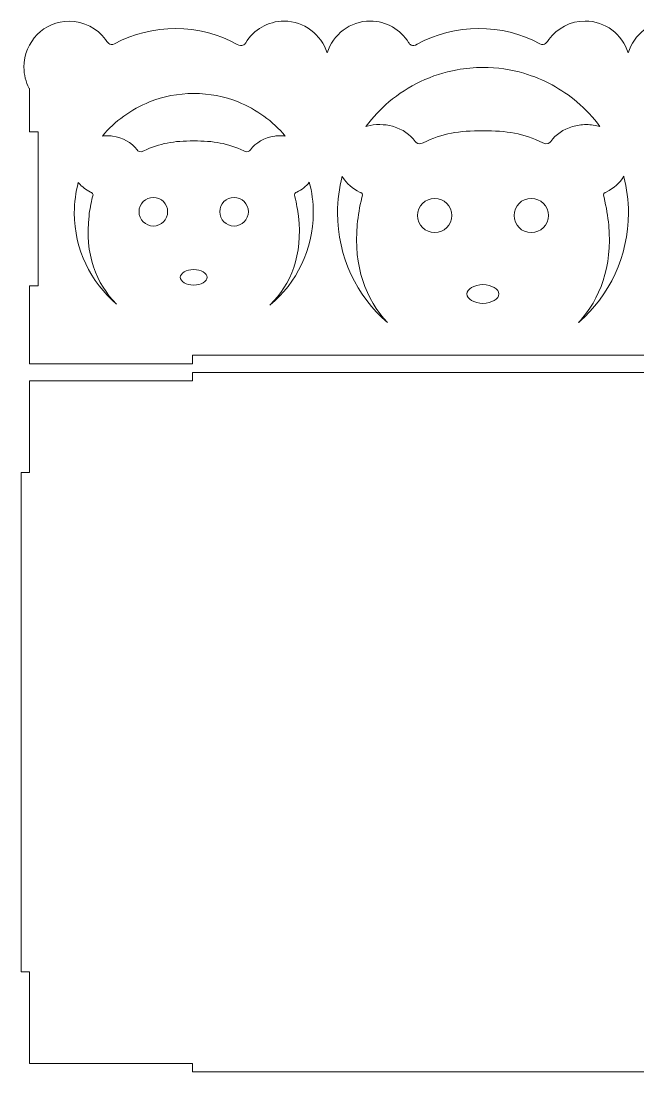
# Model space of a CAD drawing. Header units: millimetres. Extents: x -1476 to 1476, y -775 to 775.
# Drawn here: x -411.7 to -195.7, y 85.1 to 453.1 of the extents above; entities that cross this region are included whole.
import ezdxf

# ---------------------------------------------------------------- set-up
doc = ezdxf.new("R2010")
doc.units = ezdxf.units.MM
doc.header["$MEASUREMENT"] = 0
doc.layers.add('Camada 1', color=7, linetype='Continuous')

msp = doc.modelspace()

# ---------------------------------------------------------------- linework, layer by layer
at = {"layer": 'Camada 1', "color": 250, "lineweight": 20}
for points, knots in [([(-351.7474, 336.0523), (-351.7474, 336.0523), (-151.75, 336.0523), (-151.75, 336.0523), (-151.75, 336.0523), (-151.75, 336.0523), (-151.75, 333.0523), (-151.75, 333.0523), (-151.75, 333.0523), (-151.75, 333.0523), (-97.7486, 333.0498), (-97.7486, 333.0498), (-97.7486, 333.0498), (-97.7486, 333.0498), (-94.7486, 333.0523), (-94.7486, 333.0523), (-94.7486, 333.0523), (-94.7486, 333.0523), (-94.7486, 343.1867), (-94.7486, 343.1867), (-94.7486, 343.1867), (-94.7486, 343.1867), (-94.7486, 360.3264), (-94.7486, 360.3264), (-94.7486, 360.3264), (-94.7486, 360.3264), (-97.7486, 360.3264), (-97.7486, 360.3264), (-97.7486, 360.3264), (-97.7486, 360.3264), (-97.7486, 414.3264), (-97.7486, 414.3264), (-97.7486, 414.3264), (-97.7486, 414.3264), (-94.7486, 414.3264), (-94.7486, 414.3264), (-94.7486, 414.3264), (-94.7486, 414.3264), (-94.7486, 429.5059), (-94.7486, 429.5059), (-94.7486, 429.5059), (-94.7486, 429.5059), (-94.6927, 429.5059), (-94.6927, 429.5059), (-94.6927, 429.5059), (-94.6927, 429.5059), (-94.7486, 429.5075), (-94.7486, 429.5075), (-94.7486, 429.5075), (-94.7486, 429.5075), (-94.7486, 429.5689), (-94.7486, 429.5689), (-94.7486, 429.5689), (-94.188, 430.5579), (-93.0014, 434.3075), (-92.983, 436.9728), (-92.983, 436.9728), (-92.983, 445.8729), (-100.0764, 453.0863), (-108.8248, 453.0863), (-108.8248, 453.0863), (-114.4915, 453.0863), (-119.4596, 450.0612), (-122.2607, 445.51), (-122.2607, 445.51), (-122.6016, 444.9556), (-123.4688, 443.8921), (-125.2787, 444.9371), (-125.2787, 444.9371), (-138.2408, 452.3209), (-155.1795, 452.2412), (-168.2369, 445.1132), (-168.2369, 445.1132), (-169.8776, 444.2825), (-170.8372, 445.8663), (-171.387, 446.6107), (-171.387, 446.6107), (-174.2732, 450.5415), (-178.8812, 453.0863), (-184.0781, 453.0863), (-184.0781, 453.0863), (-191.1169, 453.0863), (-197.0814, 448.4159), (-199.1441, 441.9553), (-199.1441, 441.9553), (-201.2067, 448.4159), (-207.1712, 453.0863), (-214.2102, 453.0863), (-214.2102, 453.0863), (-219.4069, 453.0863), (-224.0149, 450.5415), (-226.9012, 446.6107), (-226.9012, 446.6107), (-227.451, 445.8663), (-228.4106, 444.2825), (-230.0511, 445.1132), (-230.0511, 445.1132), (-243.1087, 452.2411), (-260.0473, 452.321), (-273.0095, 444.9371), (-273.0095, 444.9371), (-274.8194, 443.8921), (-275.6866, 444.9556), (-276.0275, 445.51), (-276.0275, 445.51), (-278.8285, 450.0612), (-283.7966, 453.0863), (-289.4634, 453.0863), (-289.4634, 453.0863), (-296.5239, 453.0863), (-302.5054, 448.3873), (-304.5511, 441.8958), (-304.5511, 441.8958), (-306.6069, 448.3698), (-312.5798, 453.0523), (-319.6279, 453.0523), (-319.6279, 453.0523), (-325.2946, 453.0523), (-330.2627, 450.0271), (-333.0637, 445.476), (-333.0637, 445.476), (-333.4046, 444.9215), (-334.2719, 443.858), (-336.0817, 444.9031), (-336.0817, 444.9031), (-349.0439, 452.2869), (-365.9826, 452.2072), (-379.0401, 445.0791), (-379.0401, 445.0791), (-380.6806, 444.2485), (-381.6403, 445.8323), (-382.1901, 446.5766), (-382.1901, 446.5766), (-385.0762, 450.5074), (-389.6843, 453.0523), (-394.8811, 453.0523), (-394.8811, 453.0523), (-403.6296, 453.0523), (-410.72, 445.8387), (-410.72, 436.9388), (-410.72, 436.9388), (-410.72, 434.2601), (-410.0773, 431.7355), (-408.9391, 429.5114), (-408.9391, 429.5114), (-408.9391, 429.5114), (-408.8889, 429.5114), (-408.8889, 429.5114), (-408.8889, 429.5114), (-408.8889, 429.5114), (-408.7486, 429.5114), (-408.7486, 429.5114), (-408.7486, 429.5114), (-408.7486, 429.5114), (-408.7486, 414.3264), (-408.7486, 414.3264), (-408.7486, 414.3264), (-408.7486, 414.3264), (-405.7486, 414.3264), (-405.7486, 414.3264), (-405.7486, 414.3264), (-405.7486, 414.3264), (-405.7486, 360.3264), (-405.7486, 360.3264), (-405.7486, 360.3264), (-405.7486, 360.3264), (-408.7486, 360.3264), (-408.7486, 360.3264), (-408.7486, 360.3264), (-408.7486, 360.3264), (-408.7486, 343.1867), (-408.7486, 343.1867), (-408.7486, 343.1867), (-408.7486, 343.1867), (-408.7486, 333.0523), (-408.7486, 333.0523), (-408.7486, 333.0523), (-408.7486, 333.0523), (-405.7486, 333.0498), (-405.7486, 333.0498), (-405.7486, 333.0498), (-405.7486, 333.0498), (-351.7474, 333.0523), (-351.7474, 333.0523), (-351.7474, 333.0523), (-351.7474, 333.0523), (-351.7474, 336.0523), (-351.7474, 336.0523)], [0, 0, 0, 0, 0.02083333, 0.02083333, 0.02083333, 0.02083333, 0.04166667, 0.04166667, 0.04166667, 0.04166667, 0.0625, 0.0625, 0.0625, 0.0625, 0.08333333, 0.08333333, 0.08333333, 0.08333333, 0.10416667, 0.10416667, 0.10416667, 0.10416667, 0.125, 0.125, 0.125, 0.125, 0.14583333, 0.14583333, 0.14583333, 0.14583333, 0.16666667, 0.16666667, 0.16666667, 0.16666667, 0.1875, 0.1875, 0.1875, 0.1875, 0.20833333, 0.20833333, 0.20833333, 0.20833333, 0.22916667, 0.22916667, 0.22916667, 0.22916667, 0.25, 0.25, 0.25, 0.25, 0.27083333, 0.27083333, 0.27083333, 0.27083333, 0.29166667, 0.29166667, 0.29166667, 0.29166667, 0.3125, 0.3125, 0.3125, 0.3125, 0.33333333, 0.33333333, 0.33333333, 0.33333333, 0.35416667, 0.35416667, 0.35416667, 0.35416667, 0.375, 0.375, 0.375, 0.375, 0.39583333, 0.39583333, 0.39583333, 0.39583333, 0.41666667, 0.41666667, 0.41666667, 0.41666667, 0.4375, 0.4375, 0.4375, 0.4375, 0.45833333, 0.45833333, 0.45833333, 0.45833333, 0.47916667, 0.47916667, 0.47916667, 0.47916667, 0.5, 0.5, 0.5, 0.5, 0.52083333, 0.52083333, 0.52083333, 0.52083333, 0.54166667, 0.54166667, 0.54166667, 0.54166667, 0.5625, 0.5625, 0.5625, 0.5625, 0.58333333, 0.58333333, 0.58333333, 0.58333333, 0.60416667, 0.60416667, 0.60416667, 0.60416667, 0.625, 0.625, 0.625, 0.625, 0.64583333, 0.64583333, 0.64583333, 0.64583333, 0.66666667, 0.66666667, 0.66666667, 0.66666667, 0.6875, 0.6875, 0.6875, 0.6875, 0.70833333, 0.70833333, 0.70833333, 0.70833333, 0.72916667, 0.72916667, 0.72916667, 0.72916667, 0.75, 0.75, 0.75, 0.75, 0.77083333, 0.77083333, 0.77083333, 0.77083333, 0.79166667, 0.79166667, 0.79166667, 0.79166667, 0.8125, 0.8125, 0.8125, 0.8125, 0.83333333, 0.83333333, 0.83333333, 0.83333333, 0.85416667, 0.85416667, 0.85416667, 0.85416667, 0.875, 0.875, 0.875, 0.875, 0.89583333, 0.89583333, 0.89583333, 0.89583333, 0.91666667, 0.91666667, 0.91666667, 0.91666667, 0.9375, 0.9375, 0.9375, 0.9375, 0.95833333, 0.95833333, 0.95833333, 0.95833333, 1, 1, 1, 1]), ([(-213.8222, 416.8339), (-215.4973, 416.8339), (-217.106, 416.5917), (-218.6044, 416.1463), (-218.6044, 416.1463), (-218.6044, 416.1463), (-218.6505, 416.1327), (-218.6505, 416.1327), (-218.6505, 416.1327), (-221.8157, 415.1818), (-224.4845, 413.3223), (-226.236, 410.9166), (-226.236, 410.9166), (-226.5508, 410.4836), (-227.3521, 409.6527), (-229.0245, 410.4691), (-229.0245, 410.4691), (-235.7768, 413.7207), (-241.6503, 414.6795), (-249.9786, 414.6795), (-249.9786, 414.6795), (-258.3068, 414.6795), (-264.1804, 413.7207), (-270.9326, 410.4691), (-270.9326, 410.4691), (-272.605, 409.6527), (-273.4063, 410.4836), (-273.7211, 410.9166), (-273.7211, 410.9166), (-275.4726, 413.3222), (-278.1414, 415.1816), (-281.3064, 416.1325), (-281.3064, 416.1325), (-281.3064, 416.1325), (-281.6655, 416.2363), (-281.6655, 416.2363), (-281.6655, 416.2363), (-283.0742, 416.6243), (-284.5759, 416.8339), (-286.1349, 416.8339), (-286.1349, 416.8339), (-287.6766, 416.8339), (-289.1627, 416.6288), (-290.5582, 416.2489), (-290.5582, 416.2489), (-290.5582, 416.2489), (-290.9644, 416.1327), (-290.9644, 416.1327), (-290.9644, 416.1327), (-290.9644, 416.1327), (-290.8779, 416.2494), (-290.8779, 416.2494), (-290.8779, 416.2494), (-288.5465, 419.3842), (-285.8632, 422.2416), (-282.8867, 424.7637), (-282.8867, 424.7637), (-276.1911, 430.437), (-268.0118, 434.4128), (-259.0125, 436.0244), (-259.0125, 436.0244), (-256.0805, 436.5495), (-253.0617, 436.8242), (-249.9786, 436.8242), (-249.9786, 436.8242), (-244.9953, 436.8242), (-240.18, 436.1075), (-235.6285, 434.773), (-235.6285, 434.773), (-228.7203, 432.7473), (-222.4208, 429.2974), (-217.0693, 424.7627), (-217.0693, 424.7627), (-214.0563, 422.2095), (-211.3438, 419.3126), (-208.9927, 416.1327), (-208.9927, 416.1327), (-210.5047, 416.5869), (-212.13, 416.8339), (-213.8222, 416.8339)], [0, 0, 0, 0, 0.04761905, 0.04761905, 0.04761905, 0.04761905, 0.0952381, 0.0952381, 0.0952381, 0.0952381, 0.14285714, 0.14285714, 0.14285714, 0.14285714, 0.19047619, 0.19047619, 0.19047619, 0.19047619, 0.23809524, 0.23809524, 0.23809524, 0.23809524, 0.28571429, 0.28571429, 0.28571429, 0.28571429, 0.33333333, 0.33333333, 0.33333333, 0.33333333, 0.38095238, 0.38095238, 0.38095238, 0.38095238, 0.42857143, 0.42857143, 0.42857143, 0.42857143, 0.47619048, 0.47619048, 0.47619048, 0.47619048, 0.52380952, 0.52380952, 0.52380952, 0.52380952, 0.57142857, 0.57142857, 0.57142857, 0.57142857, 0.61904762, 0.61904762, 0.61904762, 0.61904762, 0.66666667, 0.66666667, 0.66666667, 0.66666667, 0.71428571, 0.71428571, 0.71428571, 0.71428571, 0.76190476, 0.76190476, 0.76190476, 0.76190476, 0.80952381, 0.80952381, 0.80952381, 0.80952381, 0.85714286, 0.85714286, 0.85714286, 0.85714286, 0.9047619, 0.9047619, 0.9047619, 0.9047619, 1, 1, 1, 1]), ([(-322.9112, 412.7956), (-326.5042, 412.3264), (-329.5824, 410.5134), (-331.434, 407.9702), (-331.434, 407.9702), (-331.6972, 407.6084), (-332.3669, 406.9141), (-333.7646, 407.5964), (-333.7646, 407.5964), (-339.4078, 410.3139), (-344.3166, 411.1151), (-351.2769, 411.1151), (-351.2769, 411.1151), (-358.2372, 411.1151), (-363.1461, 410.3139), (-368.7893, 407.5964), (-368.7893, 407.5964), (-370.187, 406.9141), (-370.8566, 407.6084), (-371.1199, 407.9702), (-371.1199, 407.9702), (-372.9841, 410.5307), (-376.0914, 412.3511), (-379.7158, 412.8051), (-379.7158, 412.8051), (-380.2965, 412.8779), (-380.8904, 412.9156), (-381.4947, 412.9156), (-381.4947, 412.9156), (-382.0975, 412.9156), (-382.6903, 412.8781), (-383.2697, 412.8057), (-383.2697, 412.8057), (-378.8632, 418.0428), (-373.1956, 422.1838), (-366.735, 424.7614), (-366.735, 424.7614), (-361.9425, 426.6732), (-356.7144, 427.7262), (-351.2399, 427.7262), (-351.2399, 427.7262), (-345.7659, 427.7262), (-340.5381, 426.6735), (-335.7461, 424.7618), (-335.7461, 424.7618), (-329.2806, 422.1827), (-323.6092, 418.0375), (-319.2013, 412.795), (-319.2013, 412.795), (-319.8072, 412.8744), (-320.4276, 412.9156), (-321.0592, 412.9156), (-321.0592, 412.9156), (-321.6889, 412.9156), (-322.3073, 412.8745), (-322.9112, 412.7956)], [0, 0, 0, 0, 0.06666667, 0.06666667, 0.06666667, 0.06666667, 0.13333333, 0.13333333, 0.13333333, 0.13333333, 0.2, 0.2, 0.2, 0.2, 0.26666667, 0.26666667, 0.26666667, 0.26666667, 0.33333333, 0.33333333, 0.33333333, 0.33333333, 0.4, 0.4, 0.4, 0.4, 0.46666667, 0.46666667, 0.46666667, 0.46666667, 0.53333333, 0.53333333, 0.53333333, 0.53333333, 0.6, 0.6, 0.6, 0.6, 0.66666667, 0.66666667, 0.66666667, 0.66666667, 0.73333333, 0.73333333, 0.73333333, 0.73333333, 0.8, 0.8, 0.8, 0.8, 0.86666667, 0.86666667, 0.86666667, 0.86666667, 1, 1, 1, 1]), ([(-283.4404, 347.4814), (-294.1489, 356.8194), (-300.9158, 370.5629), (-300.9158, 385.8869), (-300.9158, 385.8869), (-300.9158, 390.3198), (-300.3492, 394.6202), (-299.2849, 398.7199), (-299.2849, 398.7199), (-299.2076, 398.5842), (-299.1273, 398.45), (-299.0445, 398.3173), (-299.0445, 398.3173), (-297.7026, 396.1653), (-295.6536, 394.3877), (-293.1645, 393.2142), (-293.1645, 393.2142), (-292.6785, 392.9841), (-291.6992, 392.6035), (-292.3843, 391.2597), (-292.3843, 391.2597), (-293.1785, 387.9934), (-293.7065, 384.8594), (-293.9923, 381.858), (-293.9923, 381.858), (-293.9923, 381.858), (-294.002, 381.7609), (-294.002, 381.7609), (-294.002, 381.7609), (-295.3736, 367.1115), (-290.9595, 355.6372), (-283.4404, 347.4814)], [0, 0, 0, 0, 0.11111111, 0.11111111, 0.11111111, 0.11111111, 0.22222222, 0.22222222, 0.22222222, 0.22222222, 0.33333333, 0.33333333, 0.33333333, 0.33333333, 0.44444444, 0.44444444, 0.44444444, 0.44444444, 0.55555556, 0.55555556, 0.55555556, 0.55555556, 0.66666667, 0.66666667, 0.66666667, 0.66666667, 0.77777778, 0.77777778, 0.77777778, 0.77777778, 1, 1, 1, 1]), ([(-216.3402, 347.6758), (-208.9791, 355.7642), (-204.6542, 367.0741), (-205.9295, 381.4681), (-205.9295, 381.4681), (-205.9295, 381.4681), (-205.9378, 381.5651), (-205.9378, 381.5651), (-205.9378, 381.5651), (-206.2168, 384.6554), (-206.7527, 387.887), (-207.5728, 391.2597), (-207.5728, 391.2597), (-208.258, 392.6035), (-207.2786, 392.9841), (-206.7926, 393.2142), (-206.7926, 393.2142), (-204.1499, 394.4601), (-202.0031, 396.3871), (-200.6722, 398.7199), (-200.6722, 398.7199), (-200.6722, 398.7199), (-200.6194, 398.5145), (-200.6194, 398.5145), (-200.6194, 398.5145), (-199.5891, 394.4766), (-199.0413, 390.2458), (-199.0413, 385.8869), (-199.0413, 385.8869), (-199.0413, 370.6397), (-205.7411, 356.958), (-216.3564, 347.623), (-216.3564, 347.623), (-216.3564, 347.623), (-216.5167, 347.4814), (-216.5167, 347.4814), (-216.5167, 347.4814), (-216.5167, 347.4814), (-216.3402, 347.6758), (-216.3402, 347.6758)], [0, 0, 0, 0, 0.09090909, 0.09090909, 0.09090909, 0.09090909, 0.18181818, 0.18181818, 0.18181818, 0.18181818, 0.27272727, 0.27272727, 0.27272727, 0.27272727, 0.36363636, 0.36363636, 0.36363636, 0.36363636, 0.45454545, 0.45454545, 0.45454545, 0.45454545, 0.54545455, 0.54545455, 0.54545455, 0.54545455, 0.63636364, 0.63636364, 0.63636364, 0.63636364, 0.72727273, 0.72727273, 0.72727273, 0.72727273, 0.81818182, 0.81818182, 0.81818182, 0.81818182, 1, 1, 1, 1]), ([(-386.7176, 391.542), (-387.2769, 389.2422), (-387.6776, 387.0211), (-387.9331, 384.8781), (-387.9331, 384.8781), (-389.5369, 371.4297), (-385.3874, 361.0841), (-378.3229, 353.9947), (-378.3229, 353.9947), (-387.3512, 361.6691), (-393.0792, 373.1091), (-393.0792, 385.8869), (-393.0792, 385.8869), (-393.0792, 389.5883), (-392.5983, 393.1775), (-391.6961, 396.5954), (-391.6961, 396.5954), (-391.6961, 396.5954), (-391.5043, 396.3541), (-391.5043, 396.3541), (-391.5043, 396.3541), (-390.4296, 395.0423), (-389.0146, 393.951), (-387.3696, 393.1754), (-387.3696, 393.1754), (-386.9634, 392.9832), (-386.1449, 392.6651), (-386.7176, 391.542)], [0, 0, 0, 0, 0.125, 0.125, 0.125, 0.125, 0.25, 0.25, 0.25, 0.25, 0.375, 0.375, 0.375, 0.375, 0.5, 0.5, 0.5, 0.5, 0.625, 0.625, 0.625, 0.625, 0.75, 0.75, 0.75, 0.75, 1, 1, 1, 1]), ([(-324.4861, 353.719), (-324.4861, 353.719), (-324.6453, 353.5859), (-324.6453, 353.5859), (-324.6453, 353.5859), (-324.6453, 353.5859), (-324.475, 353.7539), (-324.475, 353.7539), (-324.475, 353.7539), (-317.288, 360.8244), (-313.0283, 371.2038), (-314.604, 384.7364), (-314.604, 384.7364), (-314.8585, 386.9229), (-315.2647, 389.1915), (-315.8363, 391.542), (-315.8363, 391.542), (-316.4089, 392.6651), (-315.5905, 392.9832), (-315.1843, 393.1754), (-315.1843, 393.1754), (-313.4101, 394.012), (-311.9034, 395.2156), (-310.8028, 396.6673), (-310.8028, 396.6673), (-309.8881, 393.2281), (-309.4006, 389.6144), (-309.4006, 385.8869), (-309.4006, 385.8869), (-309.4006, 372.9548), (-315.2685, 361.3938), (-324.4861, 353.719)], [0, 0, 0, 0, 0.11111111, 0.11111111, 0.11111111, 0.11111111, 0.22222222, 0.22222222, 0.22222222, 0.22222222, 0.33333333, 0.33333333, 0.33333333, 0.33333333, 0.44444444, 0.44444444, 0.44444444, 0.44444444, 0.55555556, 0.55555556, 0.55555556, 0.55555556, 0.66666667, 0.66666667, 0.66666667, 0.66666667, 0.77777778, 0.77777778, 0.77777778, 0.77777778, 1, 1, 1, 1]), ([(-360.3956, 386.3019), (-360.3956, 383.5358), (-362.6396, 381.292), (-365.4077, 381.292), (-365.4077, 381.292), (-368.1738, 381.292), (-370.4178, 383.5358), (-370.4176, 386.3019), (-370.4176, 386.3019), (-370.4176, 389.0701), (-368.1738, 391.312), (-365.4077, 391.312), (-365.4077, 391.312), (-362.6396, 391.312), (-360.3956, 389.0701), (-360.3956, 386.3019)], [0, 0, 0, 0, 0.2, 0.2, 0.2, 0.2, 0.4, 0.4, 0.4, 0.4, 0.6, 0.6, 0.6, 0.6, 1, 1, 1, 1]), ([(-332.1363, 386.3019), (-332.136, 383.5358), (-334.3801, 381.292), (-337.1462, 381.292), (-337.1462, 381.292), (-339.9143, 381.292), (-342.1583, 383.5358), (-342.1583, 386.3019), (-342.1583, 386.3019), (-342.1583, 389.0701), (-339.9143, 391.312), (-337.1462, 391.312), (-337.1462, 391.312), (-334.3801, 391.312), (-332.1363, 389.0701), (-332.1363, 386.3019)], [0, 0, 0, 0, 0.2, 0.2, 0.2, 0.2, 0.4, 0.4, 0.4, 0.4, 0.6, 0.6, 0.6, 0.6, 1, 1, 1, 1]), ([(-266.8864, 378.9953), (-270.1963, 378.9953), (-272.8813, 381.6799), (-272.881, 384.9897), (-272.881, 384.9897), (-272.881, 388.302), (-270.1963, 390.9844), (-266.8864, 390.9844), (-266.8864, 390.9844), (-263.5744, 390.9844), (-260.8894, 388.302), (-260.8894, 384.9897), (-260.8894, 384.9897), (-260.8894, 381.6799), (-263.5744, 378.9953), (-266.8864, 378.9953)], [0, 0, 0, 0, 0.2, 0.2, 0.2, 0.2, 0.4, 0.4, 0.4, 0.4, 0.6, 0.6, 0.6, 0.6, 1, 1, 1, 1]), ([(-239.0678, 384.9897), (-239.0678, 388.302), (-236.3827, 390.9844), (-233.0707, 390.9844), (-233.0707, 390.9844), (-229.7609, 390.9844), (-227.0761, 388.302), (-227.0761, 384.9897), (-227.0761, 384.9897), (-227.0758, 381.6799), (-229.7609, 378.9953), (-233.0707, 378.9953), (-233.0707, 378.9953), (-236.3827, 378.9953), (-239.0678, 381.6799), (-239.0678, 384.9897)], [0, 0, 0, 0, 0.2, 0.2, 0.2, 0.2, 0.4, 0.4, 0.4, 0.4, 0.6, 0.6, 0.6, 0.6, 1, 1, 1, 1]), ([(-346.5935, 363.3433), (-346.5935, 361.8775), (-348.6652, 360.6808), (-351.2769, 360.5985), (-351.2769, 360.5985), (-353.8887, 360.6808), (-355.9604, 361.8775), (-355.9604, 363.3433), (-355.9604, 363.3433), (-355.9604, 364.8094), (-353.8887, 366.0064), (-351.2769, 366.0887), (-351.2769, 366.0887), (-348.6652, 366.0064), (-346.5935, 364.8094), (-346.5935, 363.3433)], [0, 0, 0, 0, 0.2, 0.2, 0.2, 0.2, 0.4, 0.4, 0.4, 0.4, 0.6, 0.6, 0.6, 0.6, 1, 1, 1, 1]), ([(-249.9786, 354.2347), (-253.1036, 354.3334), (-255.5825, 355.7651), (-255.5825, 357.519), (-255.5825, 357.519), (-255.5825, 359.2732), (-253.1036, 360.7054), (-249.9786, 360.8041), (-249.9786, 360.8041), (-246.8536, 360.7054), (-244.3746, 359.2732), (-244.3746, 357.519), (-244.3746, 357.519), (-244.3746, 355.7651), (-246.8536, 354.3334), (-249.9786, 354.2347)], [0, 0, 0, 0, 0.2, 0.2, 0.2, 0.2, 0.4, 0.4, 0.4, 0.4, 0.6, 0.6, 0.6, 0.6, 1, 1, 1, 1]), ([(-151.75, 330.0523), (-151.75, 330.0523), (-351.7474, 330.0523), (-351.7474, 330.0523), (-351.7474, 330.0523), (-351.7474, 330.0523), (-351.7474, 327.0523), (-351.7474, 327.0523), (-351.7474, 327.0523), (-351.7474, 327.0523), (-408.7486, 327.0523), (-408.7486, 327.0523), (-408.7486, 327.0523), (-408.7486, 327.0523), (-408.7486, 295.03), (-408.7486, 295.03), (-408.7486, 295.03), (-408.7486, 295.03), (-411.7486, 295.03), (-411.7486, 295.03), (-411.7486, 295.03), (-411.7486, 295.03), (-411.7486, 120.1292), (-411.7486, 120.1292), (-411.7486, 120.1292), (-411.7486, 120.1292), (-408.7486, 120.1292), (-408.7486, 120.1292), (-408.7486, 120.1292), (-408.7486, 120.1292), (-408.7486, 88.1069), (-408.7486, 88.1069), (-408.7486, 88.1069), (-408.7486, 88.1069), (-351.7474, 88.1069), (-351.7474, 88.1069), (-351.7474, 88.1069), (-351.7474, 88.1069), (-351.7474, 85.1069), (-351.7474, 85.1069), (-351.7474, 85.1069), (-351.7474, 85.1069), (-151.75, 85.1069), (-151.75, 85.1069), (-151.75, 85.1069), (-151.75, 85.1069), (-151.75, 88.1069), (-151.75, 88.1069), (-151.75, 88.1069), (-151.75, 88.1069), (-94.7486, 88.1069), (-94.7486, 88.1069), (-94.7486, 88.1069), (-94.7486, 88.1069), (-94.7486, 120.1292), (-94.7486, 120.1292), (-94.7486, 120.1292), (-94.7486, 120.1292), (-91.7486, 120.1292), (-91.7486, 120.1292), (-91.7486, 120.1292), (-91.7486, 120.1292), (-91.7486, 295.03), (-91.7486, 295.03), (-91.7486, 295.03), (-91.7486, 295.03), (-94.7486, 295.03), (-94.7486, 295.03), (-94.7486, 295.03), (-94.7486, 295.03), (-94.7486, 327.0523), (-94.7486, 327.0523), (-94.7486, 327.0523), (-94.7486, 327.0523), (-151.75, 327.0523), (-151.75, 327.0523), (-151.75, 327.0523), (-151.75, 327.0523), (-151.75, 330.0523), (-151.75, 330.0523)], [0, 0, 0, 0, 0.04761905, 0.04761905, 0.04761905, 0.04761905, 0.0952381, 0.0952381, 0.0952381, 0.0952381, 0.14285714, 0.14285714, 0.14285714, 0.14285714, 0.19047619, 0.19047619, 0.19047619, 0.19047619, 0.23809524, 0.23809524, 0.23809524, 0.23809524, 0.28571429, 0.28571429, 0.28571429, 0.28571429, 0.33333333, 0.33333333, 0.33333333, 0.33333333, 0.38095238, 0.38095238, 0.38095238, 0.38095238, 0.42857143, 0.42857143, 0.42857143, 0.42857143, 0.47619048, 0.47619048, 0.47619048, 0.47619048, 0.52380952, 0.52380952, 0.52380952, 0.52380952, 0.57142857, 0.57142857, 0.57142857, 0.57142857, 0.61904762, 0.61904762, 0.61904762, 0.61904762, 0.66666667, 0.66666667, 0.66666667, 0.66666667, 0.71428571, 0.71428571, 0.71428571, 0.71428571, 0.76190476, 0.76190476, 0.76190476, 0.76190476, 0.80952381, 0.80952381, 0.80952381, 0.80952381, 0.85714286, 0.85714286, 0.85714286, 0.85714286, 0.9047619, 0.9047619, 0.9047619, 0.9047619, 1, 1, 1, 1])]:
    msp.add_open_spline(points, degree=3, knots=knots, dxfattribs=at)

doc.saveas('drawing.dxf')
